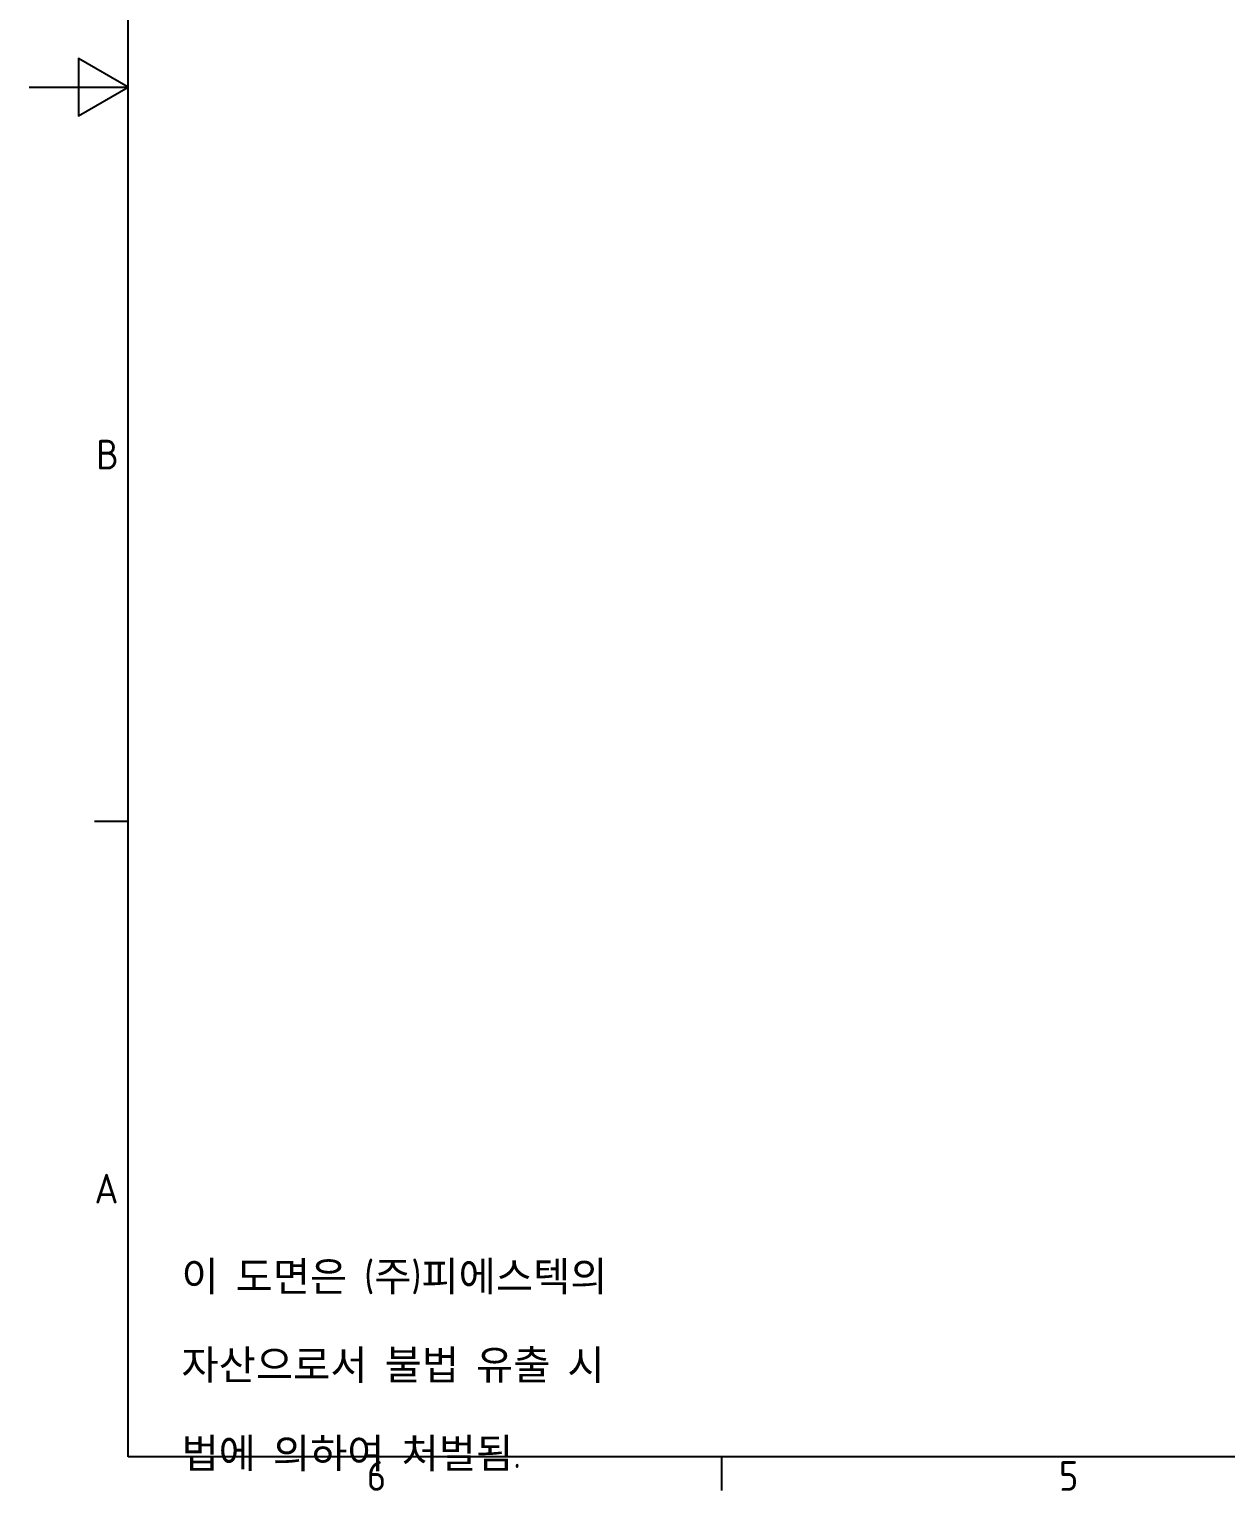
# Model space of a CAD drawing. Header units: millimetres. Extents: x 0 to 840, y 0 to 594.
# Drawn here: x 0 to 242, y 13.1 to 308.7 of the extents above; entities that cross this region are included whole.
import ezdxf

# ---------------------------------------------------------------- set-up
doc = ezdxf.new("R2010")
doc.units = ezdxf.units.MM
doc.header["$LTSCALE"] = 2
doc.layers.get('0').update_dxf_attribs({"color": 3, "lineweight": 25, "true_color": 0x00ff00})
doc.layers.add('경계(ISO)', color=7, linetype='Continuous', lineweight=25)
doc.layers.add('기호(ISO)', color=5, linetype='Continuous', lineweight=25, true_color=0x0000ff)
doc.styles.add('문자 텍스트_PSTEK_POSCO', font='isocp.shx')

# ---------------------------------------------------------------- blocks, each defined once
blk = doc.blocks.new('경계 Default Border')
at = {"layer": '경계(ISO)'}
for p, q in [((10, 74.25000190734863), (6.599999666213989, 74.25000190734863)), ((70, 10), (70, 6.599999666213989))]:
    blk.add_line(p, q, dxfattribs=at)
at = {"layer": '경계(ISO)', "flags": 128}
for points in [[(10, 10), (10, 287.0000076293945), (410, 287.0000076293945), (410, 10), (10, 10)], [(0, 148.5000038146973), (10, 148.5000038146973), (5, 151.3867473602295), (5, 145.6132507324219), (10, 148.5000038146973)]]:
    blk.add_lwpolyline(points, dxfattribs=at)
at = {"layer": '경계(ISO)', "color": 2, "true_color": 0xffff00, "char_height": 3.00000011920929, "attachment_point": 7, "style": '문자 텍스트_PSTEK_POSCO'}
for s, insert in [('B', (6.766269272565841, 109.8463944559917)), ('A', (6.59999988079071, 35.61784856929444)), ('6', (34.14453946055966, 6.57139439638704)), ('5', (104.1445394605597, 6.57139439638704))]:
    blk.add_mtext(s, dxfattribs=dict(at, insert=insert))

msp = doc.modelspace()

# ---------------------------------------------------------------- block references
at = {"xscale": 2, "yscale": 2, "zscale": 2}
msp.add_blockref('경계 Default Border', (0, 0), dxfattribs=at)

# ---------------------------------------------------------------- texts
at = {"layer": '기호(ISO)', "color": 7, "insert": (30.78925080976877, 38.2936051116146), "char_height": 6.000000238418579, "width": 103.2801055908203, "attachment_point": 4, "line_spacing_factor": 1.78626024723053, "style": '문자 텍스트_PSTEK_POSCO'}
msp.add_mtext('{이 도면은 (주)피에스텍의\\P자산으로서 불법 유출 시 \\P법에 의하여 처벌됨.}', dxfattribs=at)

doc.saveas('drawing.dxf')
